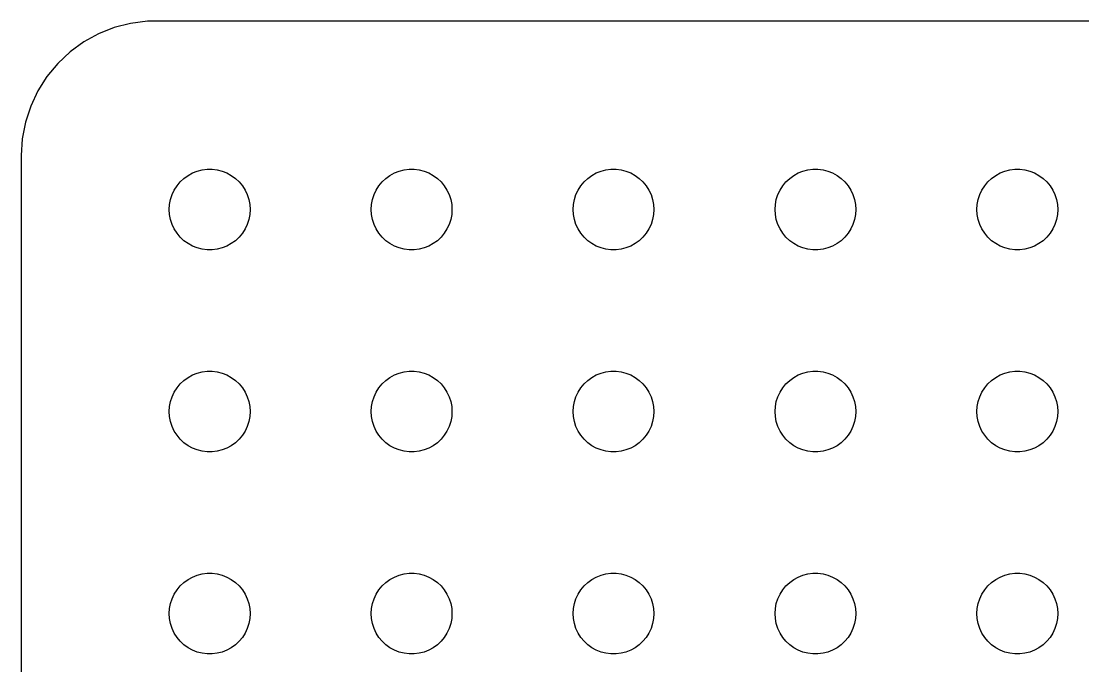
# Model space of a CAD drawing. Header units: metres. Extents: x -82 to 82, y -22 to 22.
# Drawn here: x -82 to -42.57, y -1.94 to 21.99 of the extents above; entities that cross this region are included whole.
import ezdxf

# ---------------------------------------------------------------- set-up
doc = ezdxf.new("R2010")
doc.units = ezdxf.units.M

msp = doc.modelspace()

# ---------------------------------------------------------------- linework, layer by layer
for p, q in [((-78.5451, 21.7553), (-79.1289, 21.5241)), ((-77.9369, 21.9114), (-78.5451, 21.7553)), ((-77.3139, 21.9901), (-77.9369, 21.9114)), ((77.3139, 21.9901), (-77.3139, 21.9901)), ((-79.1289, 21.5241), (-79.6791, 21.2216)), ((-79.6791, 21.2216), (-80.1871, 20.8526)), ((-80.1871, 20.8526), (-80.6448, 20.4227)), ((-80.6448, 20.4227), (-81.0451, 19.9389)), ((-81.0451, 19.9389), (-81.3815, 19.4088)), ((-81.3815, 19.4088), (-81.6489, 18.8406)), ((-81.6489, 18.8406), (-81.8429, 18.2434)), ((-81.8429, 18.2434), (-81.9606, 17.6267)), ((-81.9606, 17.6267), (-82, 17)), ((-82, 17), (-82, -17)), ((-75.9561, 16.1558), (-75.8037, 16.2665)), ((-75.8037, 16.2665), (-75.6387, 16.3572)), ((-75.6387, 16.3572), (-75.4635, 16.4266)), ((-75.4635, 16.4266), (-75.2811, 16.4734)), ((-75.2811, 16.4734), (-75.0942, 16.497)), ((-75.0942, 16.497), (-74.9058, 16.497)), ((-74.9058, 16.497), (-74.7189, 16.4734)), ((-74.7189, 16.4734), (-74.5365, 16.4266)), ((-74.5365, 16.4266), (-74.3613, 16.3572)), ((-74.3613, 16.3572), (-74.1963, 16.2665)), ((-74.1963, 16.2665), (-74.0439, 16.1558)), ((-68.4561, 16.1558), (-68.3037, 16.2665)), ((-68.3037, 16.2665), (-68.1387, 16.3572)), ((-68.1387, 16.3572), (-67.9635, 16.4266)), ((-67.9635, 16.4266), (-67.7811, 16.4734)), ((-67.7811, 16.4734), (-67.5942, 16.497)), ((-67.5942, 16.497), (-67.4058, 16.497)), ((-67.4058, 16.497), (-67.2189, 16.4734)), ((-67.2189, 16.4734), (-67.0365, 16.4266)), ((-67.0365, 16.4266), (-66.8613, 16.3572)), ((-66.8613, 16.3572), (-66.6963, 16.2665)), ((-66.6963, 16.2665), (-66.5439, 16.1558)), ((-60.9561, 16.1558), (-60.8037, 16.2665)), ((-60.8037, 16.2665), (-60.6387, 16.3572)), ((-60.6387, 16.3572), (-60.4635, 16.4266)), ((-60.4635, 16.4266), (-60.2811, 16.4734)), ((-60.2811, 16.4734), (-60.0942, 16.497)), ((-60.0942, 16.497), (-59.9058, 16.497)), ((-59.9058, 16.497), (-59.7189, 16.4734)), ((-59.7189, 16.4734), (-59.5365, 16.4266)), ((-59.5365, 16.4266), (-59.3613, 16.3572)), ((-59.3613, 16.3572), (-59.1963, 16.2665)), ((-59.1963, 16.2665), (-59.0439, 16.1558)), ((-53.4561, 16.1558), (-53.3037, 16.2665)), ((-53.3037, 16.2665), (-53.1387, 16.3572)), ((-53.1387, 16.3572), (-52.9635, 16.4266)), ((-52.9635, 16.4266), (-52.7811, 16.4734)), ((-52.7811, 16.4734), (-52.5942, 16.497)), ((-52.5942, 16.497), (-52.4058, 16.497)), ((-52.4058, 16.497), (-52.2189, 16.4734)), ((-52.2189, 16.4734), (-52.0365, 16.4266)), ((-52.0365, 16.4266), (-51.8613, 16.3572)), ((-51.8613, 16.3572), (-51.6963, 16.2665)), ((-51.6963, 16.2665), (-51.5439, 16.1558)), ((-45.9561, 16.1558), (-45.8037, 16.2665)), ((-45.8037, 16.2665), (-45.6387, 16.3572)), ((-45.6387, 16.3572), (-45.4635, 16.4266)), ((-45.4635, 16.4266), (-45.2811, 16.4734)), ((-45.2811, 16.4734), (-45.0942, 16.497)), ((-45.0942, 16.497), (-44.9058, 16.497)), ((-44.9058, 16.497), (-44.7189, 16.4734)), ((-44.7189, 16.4734), (-44.5365, 16.4266)), ((-44.5365, 16.4266), (-44.3613, 16.3572)), ((-44.3613, 16.3572), (-44.1963, 16.2665)), ((-44.1963, 16.2665), (-44.0439, 16.1558)), ((-76.3145, 15.7226), (-76.2135, 15.8817)), ((-76.2135, 15.8817), (-76.0934, 16.0268)), ((-76.0934, 16.0268), (-75.9561, 16.1558)), ((-74.0439, 16.1558), (-73.9065, 16.0268)), ((-73.9065, 16.0268), (-73.7865, 15.8817)), ((-73.7865, 15.8817), (-73.6855, 15.7226)), ((-68.8145, 15.7226), (-68.7135, 15.8817)), ((-68.7135, 15.8817), (-68.5934, 16.0268)), ((-68.5934, 16.0268), (-68.4561, 16.1558)), ((-66.5439, 16.1558), (-66.4065, 16.0268)), ((-66.4065, 16.0268), (-66.2865, 15.8817)), ((-66.2865, 15.8817), (-66.1855, 15.7226)), ((-61.3145, 15.7226), (-61.2135, 15.8817)), ((-61.2135, 15.8817), (-61.0934, 16.0268)), ((-61.0934, 16.0268), (-60.9561, 16.1558)), ((-59.0439, 16.1558), (-58.9065, 16.0268)), ((-58.9065, 16.0268), (-58.7865, 15.8817)), ((-58.7865, 15.8817), (-58.6855, 15.7226)), ((-53.8145, 15.7226), (-53.7135, 15.8817)), ((-53.7135, 15.8817), (-53.5934, 16.0268)), ((-53.5934, 16.0268), (-53.4561, 16.1558)), ((-51.5439, 16.1558), (-51.4065, 16.0268)), ((-51.4065, 16.0268), (-51.2865, 15.8817)), ((-51.2865, 15.8817), (-51.1855, 15.7226)), ((-46.3145, 15.7226), (-46.2135, 15.8817)), ((-46.2135, 15.8817), (-46.0934, 16.0268)), ((-46.0934, 16.0268), (-45.9561, 16.1558)), ((-44.0439, 16.1558), (-43.9065, 16.0268)), ((-43.9065, 16.0268), (-43.7865, 15.8817)), ((-43.7865, 15.8817), (-43.6855, 15.7226)), ((-76.4529, 15.373), (-76.3947, 15.5522)), ((-76.3947, 15.5522), (-76.3145, 15.7226)), ((-73.6855, 15.7226), (-73.6053, 15.5522)), ((-73.6053, 15.5522), (-73.5471, 15.373)), ((-68.9529, 15.373), (-68.8947, 15.5522)), ((-68.8947, 15.5522), (-68.8145, 15.7226)), ((-66.1855, 15.7226), (-66.1053, 15.5522)), ((-66.1053, 15.5522), (-66.0471, 15.373)), ((-61.4529, 15.373), (-61.3947, 15.5522)), ((-61.3947, 15.5522), (-61.3145, 15.7226)), ((-58.6855, 15.7226), (-58.6053, 15.5522)), ((-58.6053, 15.5522), (-58.5471, 15.373)), ((-53.9529, 15.373), (-53.8947, 15.5522)), ((-53.8947, 15.5522), (-53.8145, 15.7226)), ((-51.1855, 15.7226), (-51.1053, 15.5522)), ((-51.1053, 15.5522), (-51.0471, 15.373)), ((-46.4529, 15.373), (-46.3947, 15.5522)), ((-46.3947, 15.5522), (-46.3145, 15.7226)), ((-43.6855, 15.7226), (-43.6053, 15.5522)), ((-43.6053, 15.5522), (-43.5471, 15.373)), ((-76.5, 15), (-76.4882, 15.188)), ((-76.4882, 14.812), (-76.5, 15)), ((-76.4882, 15.188), (-76.4529, 15.373)), ((-73.5471, 15.373), (-73.5118, 15.188)), ((-73.5118, 15.188), (-73.5, 15)), ((-73.5, 15), (-73.5118, 14.812)), ((-69, 15), (-68.9882, 15.188)), ((-68.9882, 14.812), (-69, 15)), ((-68.9882, 15.188), (-68.9529, 15.373)), ((-66.0471, 15.373), (-66.0118, 15.188)), ((-66.0118, 15.188), (-66, 15)), ((-66, 15), (-66.0118, 14.812)), ((-61.5, 15), (-61.4882, 15.188)), ((-61.4882, 14.812), (-61.5, 15)), ((-61.4882, 15.188), (-61.4529, 15.373)), ((-58.5471, 15.373), (-58.5118, 15.188)), ((-58.5118, 15.188), (-58.5, 15)), ((-58.5, 15), (-58.5118, 14.812)), ((-54, 15), (-53.9882, 15.188)), ((-53.9882, 14.812), (-54, 15)), ((-53.9882, 15.188), (-53.9529, 15.373)), ((-51.0471, 15.373), (-51.0118, 15.188)), ((-51.0118, 15.188), (-51, 15)), ((-51, 15), (-51.0118, 14.812)), ((-46.5, 15), (-46.4882, 15.188)), ((-46.4882, 14.812), (-46.5, 15)), ((-46.4882, 15.188), (-46.4529, 15.373)), ((-43.5471, 15.373), (-43.5118, 15.188)), ((-43.5118, 15.188), (-43.5, 15)), ((-43.5, 15), (-43.5118, 14.812)), ((-76.4529, 14.627), (-76.4882, 14.812)), ((-76.3947, 14.4478), (-76.4529, 14.627)), ((-73.5471, 14.627), (-73.6053, 14.4478)), ((-73.5118, 14.812), (-73.5471, 14.627)), ((-68.9529, 14.627), (-68.9882, 14.812)), ((-68.8947, 14.4478), (-68.9529, 14.627)), ((-66.0471, 14.627), (-66.1053, 14.4478)), ((-66.0118, 14.812), (-66.0471, 14.627)), ((-61.4529, 14.627), (-61.4882, 14.812)), ((-61.3947, 14.4478), (-61.4529, 14.627)), ((-58.5471, 14.627), (-58.6053, 14.4478)), ((-58.5118, 14.812), (-58.5471, 14.627)), ((-53.9529, 14.627), (-53.9882, 14.812)), ((-53.8947, 14.4478), (-53.9529, 14.627)), ((-51.0471, 14.627), (-51.1053, 14.4478)), ((-51.0118, 14.812), (-51.0471, 14.627)), ((-46.4529, 14.627), (-46.4882, 14.812)), ((-46.3947, 14.4478), (-46.4529, 14.627)), ((-43.5471, 14.627), (-43.6053, 14.4478)), ((-43.5118, 14.812), (-43.5471, 14.627)), ((-76.3145, 14.2774), (-76.3947, 14.4478)), ((-76.2135, 14.1183), (-76.3145, 14.2774)), ((-73.6855, 14.2774), (-73.7865, 14.1183)), ((-73.6053, 14.4478), (-73.6855, 14.2774)), ((-68.8145, 14.2774), (-68.8947, 14.4478)), ((-68.7135, 14.1183), (-68.8145, 14.2774)), ((-66.1855, 14.2774), (-66.2865, 14.1183)), ((-66.1053, 14.4478), (-66.1855, 14.2774)), ((-61.3145, 14.2774), (-61.3947, 14.4478)), ((-61.2135, 14.1183), (-61.3145, 14.2774)), ((-58.6855, 14.2774), (-58.7865, 14.1183)), ((-58.6053, 14.4478), (-58.6855, 14.2774)), ((-53.8145, 14.2774), (-53.8947, 14.4478)), ((-53.7135, 14.1183), (-53.8145, 14.2774)), ((-51.1855, 14.2774), (-51.2865, 14.1183)), ((-51.1053, 14.4478), (-51.1855, 14.2774)), ((-46.3145, 14.2774), (-46.3947, 14.4478)), ((-46.2135, 14.1183), (-46.3145, 14.2774)), ((-43.6855, 14.2774), (-43.7865, 14.1183)), ((-43.6053, 14.4478), (-43.6855, 14.2774)), ((-76.0934, 13.9732), (-76.2135, 14.1183)), ((-75.9561, 13.8442), (-76.0934, 13.9732)), ((-75.8037, 13.7335), (-75.9561, 13.8442)), ((-74.0439, 13.8442), (-74.1963, 13.7335)), ((-73.9065, 13.9732), (-74.0439, 13.8442)), ((-73.7865, 14.1183), (-73.9065, 13.9732)), ((-68.5934, 13.9732), (-68.7135, 14.1183)), ((-68.4561, 13.8442), (-68.5934, 13.9732)), ((-68.3037, 13.7335), (-68.4561, 13.8442)), ((-66.5439, 13.8442), (-66.6963, 13.7335)), ((-66.4065, 13.9732), (-66.5439, 13.8442)), ((-66.2865, 14.1183), (-66.4065, 13.9732)), ((-61.0934, 13.9732), (-61.2135, 14.1183)), ((-60.9561, 13.8442), (-61.0934, 13.9732)), ((-60.8037, 13.7335), (-60.9561, 13.8442)), ((-59.0439, 13.8442), (-59.1963, 13.7335)), ((-58.9065, 13.9732), (-59.0439, 13.8442)), ((-58.7865, 14.1183), (-58.9065, 13.9732)), ((-53.5934, 13.9732), (-53.7135, 14.1183)), ((-53.4561, 13.8442), (-53.5934, 13.9732)), ((-53.3037, 13.7335), (-53.4561, 13.8442)), ((-51.5439, 13.8442), (-51.6963, 13.7335)), ((-51.4065, 13.9732), (-51.5439, 13.8442)), ((-51.2865, 14.1183), (-51.4065, 13.9732)), ((-46.0934, 13.9732), (-46.2135, 14.1183)), ((-45.9561, 13.8442), (-46.0934, 13.9732)), ((-45.8037, 13.7335), (-45.9561, 13.8442)), ((-44.0439, 13.8442), (-44.1963, 13.7335)), ((-43.9065, 13.9732), (-44.0439, 13.8442)), ((-43.7865, 14.1183), (-43.9065, 13.9732)), ((-75.6387, 13.6427), (-75.8037, 13.7335)), ((-75.4635, 13.5734), (-75.6387, 13.6427)), ((-75.2811, 13.5266), (-75.4635, 13.5734)), ((-75.0942, 13.5029), (-75.2811, 13.5266)), ((-74.9058, 13.5029), (-75.0942, 13.5029)), ((-74.7189, 13.5266), (-74.9058, 13.5029)), ((-74.5365, 13.5734), (-74.7189, 13.5266)), ((-74.3613, 13.6427), (-74.5365, 13.5734)), ((-74.1963, 13.7335), (-74.3613, 13.6427)), ((-68.1387, 13.6427), (-68.3037, 13.7335)), ((-67.9635, 13.5734), (-68.1387, 13.6427)), ((-67.7811, 13.5266), (-67.9635, 13.5734)), ((-67.5942, 13.5029), (-67.7811, 13.5266)), ((-67.4058, 13.5029), (-67.5942, 13.5029)), ((-67.2189, 13.5266), (-67.4058, 13.5029)), ((-67.0365, 13.5734), (-67.2189, 13.5266)), ((-66.8613, 13.6427), (-67.0365, 13.5734)), ((-66.6963, 13.7335), (-66.8613, 13.6427)), ((-60.6387, 13.6427), (-60.8037, 13.7335)), ((-60.4635, 13.5734), (-60.6387, 13.6427)), ((-60.2811, 13.5266), (-60.4635, 13.5734)), ((-60.0942, 13.5029), (-60.2811, 13.5266)), ((-59.9058, 13.5029), (-60.0942, 13.5029)), ((-59.7189, 13.5266), (-59.9058, 13.5029)), ((-59.5365, 13.5734), (-59.7189, 13.5266)), ((-59.3613, 13.6427), (-59.5365, 13.5734)), ((-59.1963, 13.7335), (-59.3613, 13.6427)), ((-53.1387, 13.6427), (-53.3037, 13.7335)), ((-52.9635, 13.5734), (-53.1387, 13.6427)), ((-52.7811, 13.5266), (-52.9635, 13.5734)), ((-52.5942, 13.5029), (-52.7811, 13.5266)), ((-52.4058, 13.5029), (-52.5942, 13.5029)), ((-52.2189, 13.5266), (-52.4058, 13.5029)), ((-52.0365, 13.5734), (-52.2189, 13.5266)), ((-51.8613, 13.6427), (-52.0365, 13.5734)), ((-51.6963, 13.7335), (-51.8613, 13.6427)), ((-45.6387, 13.6427), (-45.8037, 13.7335)), ((-45.4635, 13.5734), (-45.6387, 13.6427)), ((-45.2811, 13.5266), (-45.4635, 13.5734)), ((-45.0942, 13.5029), (-45.2811, 13.5266)), ((-44.9058, 13.5029), (-45.0942, 13.5029)), ((-44.7189, 13.5266), (-44.9058, 13.5029)), ((-44.5365, 13.5734), (-44.7189, 13.5266)), ((-44.3613, 13.6427), (-44.5365, 13.5734)), ((-44.1963, 13.7335), (-44.3613, 13.6427)), ((-75.9561, 8.65576), (-75.8037, 8.76648)), ((-75.8037, 8.76648), (-75.6387, 8.85724)), ((-75.6387, 8.85724), (-75.4635, 8.92657)), ((-75.4635, 8.92657), (-75.2811, 8.97342)), ((-75.2811, 8.97342), (-75.0942, 8.99704)), ((-75.0942, 8.99704), (-74.9058, 8.99704)), ((-74.9058, 8.99704), (-74.7189, 8.97342)), ((-74.7189, 8.97342), (-74.5365, 8.92657)), ((-74.5365, 8.92657), (-74.3613, 8.85724)), ((-74.3613, 8.85724), (-74.1963, 8.76648)), ((-74.1963, 8.76648), (-74.0439, 8.65576)), ((-68.4561, 8.65576), (-68.3037, 8.76648)), ((-68.3037, 8.76648), (-68.1387, 8.85724)), ((-68.1387, 8.85724), (-67.9635, 8.92657)), ((-67.9635, 8.92657), (-67.7811, 8.97342)), ((-67.7811, 8.97342), (-67.5942, 8.99704)), ((-67.5942, 8.99704), (-67.4058, 8.99704)), ((-67.4058, 8.99704), (-67.2189, 8.97342)), ((-67.2189, 8.97342), (-67.0365, 8.92657)), ((-67.0365, 8.92657), (-66.8613, 8.85724)), ((-66.8613, 8.85724), (-66.6963, 8.76648)), ((-66.6963, 8.76648), (-66.5439, 8.65576)), ((-60.9561, 8.65576), (-60.8037, 8.76648)), ((-60.8037, 8.76648), (-60.6387, 8.85724)), ((-60.6387, 8.85724), (-60.4635, 8.92657)), ((-60.4635, 8.92657), (-60.2811, 8.97342)), ((-60.2811, 8.97342), (-60.0942, 8.99704)), ((-60.0942, 8.99704), (-59.9058, 8.99704)), ((-59.9058, 8.99704), (-59.7189, 8.97342)), ((-59.7189, 8.97342), (-59.5365, 8.92657)), ((-59.5365, 8.92657), (-59.3613, 8.85724)), ((-59.3613, 8.85724), (-59.1963, 8.76648)), ((-59.1963, 8.76648), (-59.0439, 8.65576)), ((-53.4561, 8.65576), (-53.3037, 8.76648)), ((-53.3037, 8.76648), (-53.1387, 8.85724)), ((-53.1387, 8.85724), (-52.9635, 8.92657)), ((-52.9635, 8.92657), (-52.7811, 8.97342)), ((-52.7811, 8.97342), (-52.5942, 8.99704)), ((-52.5942, 8.99704), (-52.4058, 8.99704)), ((-52.4058, 8.99704), (-52.2189, 8.97342)), ((-52.2189, 8.97342), (-52.0365, 8.92657)), ((-52.0365, 8.92657), (-51.8613, 8.85724)), ((-51.8613, 8.85724), (-51.6963, 8.76648)), ((-51.6963, 8.76648), (-51.5439, 8.65576)), ((-45.9561, 8.65576), (-45.8037, 8.76648)), ((-45.8037, 8.76648), (-45.6387, 8.85724)), ((-45.6387, 8.85724), (-45.4635, 8.92657)), ((-45.4635, 8.92657), (-45.2811, 8.97342)), ((-45.2811, 8.97342), (-45.0942, 8.99704)), ((-45.0942, 8.99704), (-44.9058, 8.99704)), ((-44.9058, 8.99704), (-44.7189, 8.97342)), ((-44.7189, 8.97342), (-44.5365, 8.92657)), ((-44.5365, 8.92657), (-44.3613, 8.85724)), ((-44.3613, 8.85724), (-44.1963, 8.76648)), ((-44.1963, 8.76648), (-44.0439, 8.65576)), ((-76.3145, 8.22263), (-76.2135, 8.38167)), ((-76.2135, 8.38167), (-76.0934, 8.52681)), ((-76.0934, 8.52681), (-75.9561, 8.65576)), ((-74.0439, 8.65576), (-73.9065, 8.52681)), ((-73.9065, 8.52681), (-73.7865, 8.38167)), ((-73.7865, 8.38167), (-73.6855, 8.22263)), ((-68.8145, 8.22263), (-68.7135, 8.38167)), ((-68.7135, 8.38167), (-68.5934, 8.52681)), ((-68.5934, 8.52681), (-68.4561, 8.65576)), ((-66.5439, 8.65576), (-66.4065, 8.52681)), ((-66.4065, 8.52681), (-66.2865, 8.38167)), ((-66.2865, 8.38167), (-66.1855, 8.22263)), ((-61.3145, 8.22263), (-61.2135, 8.38167)), ((-61.2135, 8.38167), (-61.0934, 8.52681)), ((-61.0934, 8.52681), (-60.9561, 8.65576)), ((-59.0439, 8.65576), (-58.9065, 8.52681)), ((-58.9065, 8.52681), (-58.7865, 8.38167)), ((-58.7865, 8.38167), (-58.6855, 8.22263)), ((-53.8145, 8.22263), (-53.7135, 8.38167)), ((-53.7135, 8.38167), (-53.5934, 8.52681)), ((-53.5934, 8.52681), (-53.4561, 8.65576)), ((-51.5439, 8.65576), (-51.4065, 8.52681)), ((-51.4065, 8.52681), (-51.2865, 8.38167)), ((-51.2865, 8.38167), (-51.1855, 8.22263)), ((-46.3145, 8.22263), (-46.2135, 8.38167)), ((-46.2135, 8.38167), (-46.0934, 8.52681)), ((-46.0934, 8.52681), (-45.9561, 8.65576)), ((-44.0439, 8.65576), (-43.9065, 8.52681)), ((-43.9065, 8.52681), (-43.7865, 8.38167)), ((-43.7865, 8.38167), (-43.6855, 8.22263)), ((-76.4529, 7.87303), (-76.3947, 8.05219)), ((-76.3947, 8.05219), (-76.3145, 8.22263)), ((-73.6855, 8.22263), (-73.6053, 8.05219)), ((-73.6053, 8.05219), (-73.5471, 7.87303)), ((-68.9529, 7.87303), (-68.8947, 8.05219)), ((-68.8947, 8.05219), (-68.8145, 8.22263)), ((-66.1855, 8.22263), (-66.1053, 8.05219)), ((-66.1053, 8.05219), (-66.0471, 7.87303)), ((-61.4529, 7.87303), (-61.3947, 8.05219)), ((-61.3947, 8.05219), (-61.3145, 8.22263)), ((-58.6855, 8.22263), (-58.6053, 8.05219)), ((-58.6053, 8.05219), (-58.5471, 7.87303)), ((-53.9529, 7.87303), (-53.8947, 8.05219)), ((-53.8947, 8.05219), (-53.8145, 8.22263)), ((-51.1855, 8.22263), (-51.1053, 8.05219)), ((-51.1053, 8.05219), (-51.0471, 7.87303)), ((-46.4529, 7.87303), (-46.3947, 8.05219)), ((-46.3947, 8.05219), (-46.3145, 8.22263)), ((-43.6855, 8.22263), (-43.6053, 8.05219)), ((-43.6053, 8.05219), (-43.5471, 7.87303)), ((-76.5, 7.5), (-76.4882, 7.68799)), ((-76.4882, 7.312), (-76.5, 7.5)), ((-76.4882, 7.68799), (-76.4529, 7.87303)), ((-73.5471, 7.87303), (-73.5118, 7.68799)), ((-73.5118, 7.68799), (-73.5, 7.5)), ((-73.5, 7.5), (-73.5118, 7.312)), ((-69, 7.5), (-68.9882, 7.68799)), ((-68.9882, 7.312), (-69, 7.5)), ((-68.9882, 7.68799), (-68.9529, 7.87303)), ((-66.0471, 7.87303), (-66.0118, 7.68799)), ((-66.0118, 7.68799), (-66, 7.5)), ((-66, 7.5), (-66.0118, 7.312)), ((-61.5, 7.5), (-61.4882, 7.68799)), ((-61.4882, 7.312), (-61.5, 7.5)), ((-61.4882, 7.68799), (-61.4529, 7.87303)), ((-58.5471, 7.87303), (-58.5118, 7.68799)), ((-58.5118, 7.68799), (-58.5, 7.5)), ((-58.5, 7.5), (-58.5118, 7.312)), ((-54, 7.5), (-53.9882, 7.68799)), ((-53.9882, 7.312), (-54, 7.5)), ((-53.9882, 7.68799), (-53.9529, 7.87303)), ((-51.0471, 7.87303), (-51.0118, 7.68799)), ((-51.0118, 7.68799), (-51, 7.5)), ((-51, 7.5), (-51.0118, 7.312)), ((-46.5, 7.5), (-46.4882, 7.68799)), ((-46.4882, 7.312), (-46.5, 7.5)), ((-46.4882, 7.68799), (-46.4529, 7.87303)), ((-43.5471, 7.87303), (-43.5118, 7.68799)), ((-43.5118, 7.68799), (-43.5, 7.5)), ((-43.5, 7.5), (-43.5118, 7.312)), ((-76.4529, 7.12695), (-76.4882, 7.312)), ((-76.3947, 6.9478), (-76.4529, 7.12695)), ((-73.5471, 7.12695), (-73.6053, 6.9478)), ((-73.5118, 7.312), (-73.5471, 7.12695)), ((-68.9529, 7.12695), (-68.9882, 7.312)), ((-68.8947, 6.9478), (-68.9529, 7.12695)), ((-66.0471, 7.12695), (-66.1053, 6.9478)), ((-66.0118, 7.312), (-66.0471, 7.12695)), ((-61.4529, 7.12695), (-61.4882, 7.312)), ((-61.3947, 6.9478), (-61.4529, 7.12695)), ((-58.5471, 7.12695), (-58.6053, 6.9478)), ((-58.5118, 7.312), (-58.5471, 7.12695)), ((-53.9529, 7.12695), (-53.9882, 7.312)), ((-53.8947, 6.9478), (-53.9529, 7.12695)), ((-51.0471, 7.12695), (-51.1053, 6.9478)), ((-51.0118, 7.312), (-51.0471, 7.12695)), ((-46.4529, 7.12695), (-46.4882, 7.312)), ((-46.3947, 6.9478), (-46.4529, 7.12695)), ((-43.5471, 7.12695), (-43.6053, 6.9478)), ((-43.5118, 7.312), (-43.5471, 7.12695)), ((-76.3145, 6.77736), (-76.3947, 6.9478)), ((-76.2135, 6.61832), (-76.3145, 6.77736)), ((-73.6855, 6.77736), (-73.7865, 6.61832)), ((-73.6053, 6.9478), (-73.6855, 6.77736)), ((-68.8145, 6.77736), (-68.8947, 6.9478)), ((-68.7135, 6.61832), (-68.8145, 6.77736)), ((-66.1855, 6.77736), (-66.2865, 6.61832)), ((-66.1053, 6.9478), (-66.1855, 6.77736)), ((-61.3145, 6.77736), (-61.3947, 6.9478)), ((-61.2135, 6.61832), (-61.3145, 6.77736)), ((-58.6855, 6.77736), (-58.7865, 6.61832)), ((-58.6053, 6.9478), (-58.6855, 6.77736)), ((-53.8145, 6.77736), (-53.8947, 6.9478)), ((-53.7135, 6.61832), (-53.8145, 6.77736)), ((-51.1855, 6.77736), (-51.2865, 6.61832)), ((-51.1053, 6.9478), (-51.1855, 6.77736)), ((-46.3145, 6.77736), (-46.3947, 6.9478)), ((-46.2135, 6.61832), (-46.3145, 6.77736)), ((-43.6855, 6.77736), (-43.7865, 6.61832)), ((-43.6053, 6.9478), (-43.6855, 6.77736)), ((-76.0934, 6.47318), (-76.2135, 6.61832)), ((-75.9561, 6.34422), (-76.0934, 6.47318)), ((-75.8037, 6.23351), (-75.9561, 6.34422)), ((-74.0439, 6.34422), (-74.1963, 6.23351)), ((-73.9065, 6.47318), (-74.0439, 6.34422)), ((-73.7865, 6.61832), (-73.9065, 6.47318)), ((-68.5934, 6.47318), (-68.7135, 6.61832)), ((-68.4561, 6.34422), (-68.5934, 6.47318)), ((-68.3037, 6.23351), (-68.4561, 6.34422)), ((-66.5439, 6.34422), (-66.6963, 6.23351)), ((-66.4065, 6.47318), (-66.5439, 6.34422)), ((-66.2865, 6.61832), (-66.4065, 6.47318)), ((-61.0934, 6.47318), (-61.2135, 6.61832)), ((-60.9561, 6.34422), (-61.0934, 6.47318)), ((-60.8037, 6.23351), (-60.9561, 6.34422)), ((-59.0439, 6.34422), (-59.1963, 6.23351)), ((-58.9065, 6.47318), (-59.0439, 6.34422)), ((-58.7865, 6.61832), (-58.9065, 6.47318)), ((-53.5934, 6.47318), (-53.7135, 6.61832)), ((-53.4561, 6.34422), (-53.5934, 6.47318)), ((-53.3037, 6.23351), (-53.4561, 6.34422)), ((-51.5439, 6.34422), (-51.6963, 6.23351)), ((-51.4065, 6.47318), (-51.5439, 6.34422)), ((-51.2865, 6.61832), (-51.4065, 6.47318)), ((-46.0934, 6.47318), (-46.2135, 6.61832)), ((-45.9561, 6.34422), (-46.0934, 6.47318)), ((-45.8037, 6.23351), (-45.9561, 6.34422)), ((-44.0439, 6.34422), (-44.1963, 6.23351)), ((-43.9065, 6.47318), (-44.0439, 6.34422)), ((-43.7865, 6.61832), (-43.9065, 6.47318)), ((-75.6387, 6.14275), (-75.8037, 6.23351)), ((-75.4635, 6.07341), (-75.6387, 6.14275)), ((-75.2811, 6.02657), (-75.4635, 6.07341)), ((-75.0942, 6.00294), (-75.2811, 6.02657)), ((-74.9058, 6.00294), (-75.0942, 6.00294)), ((-74.7189, 6.02657), (-74.9058, 6.00294)), ((-74.5365, 6.07341), (-74.7189, 6.02657)), ((-74.3613, 6.14275), (-74.5365, 6.07341)), ((-74.1963, 6.23351), (-74.3613, 6.14275)), ((-68.1387, 6.14275), (-68.3037, 6.23351)), ((-67.9635, 6.07341), (-68.1387, 6.14275)), ((-67.7811, 6.02657), (-67.9635, 6.07341)), ((-67.5942, 6.00294), (-67.7811, 6.02657)), ((-67.4058, 6.00294), (-67.5942, 6.00294)), ((-67.2189, 6.02657), (-67.4058, 6.00294)), ((-67.0365, 6.07341), (-67.2189, 6.02657)), ((-66.8613, 6.14275), (-67.0365, 6.07341)), ((-66.6963, 6.23351), (-66.8613, 6.14275)), ((-60.6387, 6.14275), (-60.8037, 6.23351)), ((-60.4635, 6.07341), (-60.6387, 6.14275)), ((-60.2811, 6.02657), (-60.4635, 6.07341)), ((-60.0942, 6.00294), (-60.2811, 6.02657)), ((-59.9058, 6.00294), (-60.0942, 6.00294)), ((-59.7189, 6.02657), (-59.9058, 6.00294)), ((-59.5365, 6.07341), (-59.7189, 6.02657)), ((-59.3613, 6.14275), (-59.5365, 6.07341)), ((-59.1963, 6.23351), (-59.3613, 6.14275)), ((-53.1387, 6.14275), (-53.3037, 6.23351)), ((-52.9635, 6.07341), (-53.1387, 6.14275)), ((-52.7811, 6.02657), (-52.9635, 6.07341)), ((-52.5942, 6.00294), (-52.7811, 6.02657)), ((-52.4058, 6.00294), (-52.5942, 6.00294)), ((-52.2189, 6.02657), (-52.4058, 6.00294)), ((-52.0365, 6.07341), (-52.2189, 6.02657)), ((-51.8613, 6.14275), (-52.0365, 6.07341)), ((-51.6963, 6.23351), (-51.8613, 6.14275)), ((-45.6387, 6.14275), (-45.8037, 6.23351)), ((-45.4635, 6.07341), (-45.6387, 6.14275)), ((-45.2811, 6.02657), (-45.4635, 6.07341)), ((-45.0942, 6.00294), (-45.2811, 6.02657)), ((-44.9058, 6.00294), (-45.0942, 6.00294)), ((-44.7189, 6.02657), (-44.9058, 6.00294)), ((-44.5365, 6.07341), (-44.7189, 6.02657)), ((-44.3613, 6.14275), (-44.5365, 6.07341)), ((-44.1963, 6.23351), (-44.3613, 6.14275)), ((-75.9561, 1.15576), (-75.8037, 1.26648)), ((-75.8037, 1.26648), (-75.6387, 1.35724)), ((-75.6387, 1.35724), (-75.4635, 1.42657)), ((-75.4635, 1.42657), (-75.2811, 1.47342)), ((-75.2811, 1.47342), (-75.0942, 1.49704)), ((-75.0942, 1.49704), (-74.9058, 1.49704)), ((-74.9058, 1.49704), (-74.7189, 1.47342)), ((-74.7189, 1.47342), (-74.5365, 1.42657)), ((-74.5365, 1.42657), (-74.3613, 1.35724)), ((-74.3613, 1.35724), (-74.1963, 1.26648)), ((-74.1963, 1.26648), (-74.0439, 1.15576)), ((-68.4561, 1.15576), (-68.3037, 1.26648)), ((-68.3037, 1.26648), (-68.1387, 1.35724)), ((-68.1387, 1.35724), (-67.9635, 1.42657)), ((-67.9635, 1.42657), (-67.7811, 1.47342)), ((-67.7811, 1.47342), (-67.5942, 1.49704)), ((-67.5942, 1.49704), (-67.4058, 1.49704)), ((-67.4058, 1.49704), (-67.2189, 1.47342)), ((-67.2189, 1.47342), (-67.0365, 1.42657)), ((-67.0365, 1.42657), (-66.8613, 1.35724)), ((-66.8613, 1.35724), (-66.6963, 1.26648)), ((-66.6963, 1.26648), (-66.5439, 1.15576)), ((-60.9561, 1.15576), (-60.8037, 1.26648)), ((-60.8037, 1.26648), (-60.6387, 1.35724)), ((-60.6387, 1.35724), (-60.4635, 1.42657)), ((-60.4635, 1.42657), (-60.2811, 1.47342)), ((-60.2811, 1.47342), (-60.0942, 1.49704)), ((-60.0942, 1.49704), (-59.9058, 1.49704)), ((-59.9058, 1.49704), (-59.7189, 1.47342)), ((-59.7189, 1.47342), (-59.5365, 1.42657)), ((-59.5365, 1.42657), (-59.3613, 1.35724)), ((-59.3613, 1.35724), (-59.1963, 1.26648)), ((-59.1963, 1.26648), (-59.0439, 1.15576)), ((-53.4561, 1.15576), (-53.3037, 1.26648)), ((-53.3037, 1.26648), (-53.1387, 1.35724)), ((-53.1387, 1.35724), (-52.9635, 1.42657)), ((-52.9635, 1.42657), (-52.7811, 1.47342)), ((-52.7811, 1.47342), (-52.5942, 1.49704)), ((-52.5942, 1.49704), (-52.4058, 1.49704)), ((-52.4058, 1.49704), (-52.2189, 1.47342)), ((-52.2189, 1.47342), (-52.0365, 1.42657)), ((-52.0365, 1.42657), (-51.8613, 1.35724)), ((-51.8613, 1.35724), (-51.6963, 1.26648)), ((-51.6963, 1.26648), (-51.5439, 1.15576)), ((-45.9561, 1.15576), (-45.8037, 1.26648)), ((-45.8037, 1.26648), (-45.6387, 1.35724)), ((-45.6387, 1.35724), (-45.4635, 1.42657)), ((-45.4635, 1.42657), (-45.2811, 1.47342)), ((-45.2811, 1.47342), (-45.0942, 1.49704)), ((-45.0942, 1.49704), (-44.9058, 1.49704)), ((-44.9058, 1.49704), (-44.7189, 1.47342)), ((-44.7189, 1.47342), (-44.5365, 1.42657)), ((-44.5365, 1.42657), (-44.3613, 1.35724)), ((-44.3613, 1.35724), (-44.1963, 1.26648)), ((-44.1963, 1.26648), (-44.0439, 1.15576)), ((-76.3145, 0.722626), (-76.2135, 0.881668)), ((-76.2135, 0.881668), (-76.0934, 1.02681)), ((-76.0934, 1.02681), (-75.9561, 1.15576)), ((-74.0439, 1.15576), (-73.9065, 1.02681)), ((-73.9065, 1.02681), (-73.7865, 0.881668)), ((-73.7865, 0.881668), (-73.6855, 0.722626)), ((-68.8145, 0.722626), (-68.7135, 0.881668)), ((-68.7135, 0.881668), (-68.5934, 1.02681)), ((-68.5934, 1.02681), (-68.4561, 1.15576)), ((-66.5439, 1.15576), (-66.4065, 1.02681)), ((-66.4065, 1.02681), (-66.2865, 0.881668)), ((-66.2865, 0.881668), (-66.1855, 0.722626)), ((-61.3145, 0.722626), (-61.2135, 0.881668)), ((-61.2135, 0.881668), (-61.0934, 1.02681)), ((-61.0934, 1.02681), (-60.9561, 1.15576)), ((-59.0439, 1.15576), (-58.9065, 1.02681)), ((-58.9065, 1.02681), (-58.7865, 0.881668)), ((-58.7865, 0.881668), (-58.6855, 0.722626)), ((-53.8145, 0.722626), (-53.7135, 0.881668)), ((-53.7135, 0.881668), (-53.5934, 1.02681)), ((-53.5934, 1.02681), (-53.4561, 1.15576)), ((-51.5439, 1.15576), (-51.4065, 1.02681)), ((-51.4065, 1.02681), (-51.2865, 0.881668)), ((-51.2865, 0.881668), (-51.1855, 0.722626)), ((-46.3145, 0.722626), (-46.2135, 0.881668)), ((-46.2135, 0.881668), (-46.0934, 1.02681)), ((-46.0934, 1.02681), (-45.9561, 1.15576)), ((-44.0439, 1.15576), (-43.9065, 1.02681)), ((-43.9065, 1.02681), (-43.7865, 0.881668)), ((-43.7865, 0.881668), (-43.6855, 0.722626)), ((-76.4529, 0.373032), (-76.3947, 0.552185)), ((-76.3947, 0.552185), (-76.3145, 0.722626)), ((-73.6855, 0.722626), (-73.6053, 0.552185)), ((-73.6053, 0.552185), (-73.5471, 0.373032)), ((-68.9529, 0.373032), (-68.8947, 0.552185)), ((-68.8947, 0.552185), (-68.8145, 0.722626)), ((-66.1855, 0.722626), (-66.1053, 0.552185)), ((-66.1053, 0.552185), (-66.0471, 0.373032)), ((-61.4529, 0.373032), (-61.3947, 0.552185)), ((-61.3947, 0.552185), (-61.3145, 0.722626)), ((-58.6855, 0.722626), (-58.6053, 0.552185)), ((-58.6053, 0.552185), (-58.5471, 0.373032)), ((-53.9529, 0.373032), (-53.8947, 0.552185)), ((-53.8947, 0.552185), (-53.8145, 0.722626)), ((-51.1855, 0.722626), (-51.1053, 0.552185)), ((-51.1053, 0.552185), (-51.0471, 0.373032)), ((-46.4529, 0.373032), (-46.3947, 0.552185)), ((-46.3947, 0.552185), (-46.3145, 0.722626)), ((-43.6855, 0.722626), (-43.6053, 0.552185)), ((-43.6053, 0.552185), (-43.5471, 0.373032)), ((-76.5, 0), (-76.4882, 0.187988)), ((-76.4882, -0.187988), (-76.5, 0)), ((-76.4882, 0.187988), (-76.4529, 0.373032)), ((-73.5471, 0.373032), (-73.5118, 0.187988)), ((-73.5118, 0.187988), (-73.5, 0)), ((-73.5, 0), (-73.5118, -0.187988)), ((-69, 0), (-68.9882, 0.187988)), ((-68.9882, -0.187988), (-69, 0)), ((-68.9882, 0.187988), (-68.9529, 0.373032)), ((-66.0471, 0.373032), (-66.0118, 0.187988)), ((-66.0118, 0.187988), (-66, 0)), ((-66, 0), (-66.0118, -0.187988)), ((-61.5, 0), (-61.4882, 0.187988)), ((-61.4882, -0.187988), (-61.5, 0)), ((-61.4882, 0.187988), (-61.4529, 0.373032)), ((-58.5471, 0.373032), (-58.5118, 0.187988)), ((-58.5118, 0.187988), (-58.5, 0)), ((-58.5, 0), (-58.5118, -0.187988)), ((-54, 0), (-53.9882, 0.187988)), ((-53.9882, -0.187988), (-54, 0)), ((-53.9882, 0.187988), (-53.9529, 0.373032)), ((-51.0471, 0.373032), (-51.0118, 0.187988)), ((-51.0118, 0.187988), (-51, 0)), ((-51, 0), (-51.0118, -0.187988)), ((-46.5, 0), (-46.4882, 0.187988)), ((-46.4882, -0.187988), (-46.5, 0)), ((-46.4882, 0.187988), (-46.4529, 0.373032)), ((-43.5471, 0.373032), (-43.5118, 0.187988)), ((-43.5118, 0.187988), (-43.5, 0)), ((-43.5, 0), (-43.5118, -0.187988)), ((-76.4529, -0.373032), (-76.4882, -0.187988)), ((-76.3947, -0.552185), (-76.4529, -0.373032)), ((-73.5471, -0.373032), (-73.6053, -0.552185)), ((-73.5118, -0.187988), (-73.5471, -0.373032)), ((-68.9529, -0.373032), (-68.9882, -0.187988)), ((-68.8947, -0.552185), (-68.9529, -0.373032)), ((-66.0471, -0.373032), (-66.1053, -0.552185)), ((-66.0118, -0.187988), (-66.0471, -0.373032)), ((-61.4529, -0.373032), (-61.4882, -0.187988)), ((-61.3947, -0.552185), (-61.4529, -0.373032)), ((-58.5471, -0.373032), (-58.6053, -0.552185)), ((-58.5118, -0.187988), (-58.5471, -0.373032)), ((-53.9529, -0.373032), (-53.9882, -0.187988)), ((-53.8947, -0.552185), (-53.9529, -0.373032)), ((-51.0471, -0.373032), (-51.1053, -0.552185)), ((-51.0118, -0.187988), (-51.0471, -0.373032)), ((-46.4529, -0.373032), (-46.4882, -0.187988)), ((-46.3947, -0.552185), (-46.4529, -0.373032)), ((-43.5471, -0.373032), (-43.6053, -0.552185)), ((-43.5118, -0.187988), (-43.5471, -0.373032)), ((-76.3145, -0.722626), (-76.3947, -0.552185)), ((-76.2135, -0.881668), (-76.3145, -0.722626)), ((-73.6855, -0.722626), (-73.7865, -0.881668)), ((-73.6053, -0.552185), (-73.6855, -0.722626)), ((-68.8145, -0.722626), (-68.8947, -0.552185)), ((-68.7135, -0.881668), (-68.8145, -0.722626)), ((-66.1855, -0.722626), (-66.2865, -0.881668)), ((-66.1053, -0.552185), (-66.1855, -0.722626)), ((-61.3145, -0.722626), (-61.3947, -0.552185)), ((-61.2135, -0.881668), (-61.3145, -0.722626)), ((-58.6855, -0.722626), (-58.7865, -0.881668)), ((-58.6053, -0.552185), (-58.6855, -0.722626)), ((-53.8145, -0.722626), (-53.8947, -0.552185)), ((-53.7135, -0.881668), (-53.8145, -0.722626)), ((-51.1855, -0.722626), (-51.2865, -0.881668)), ((-51.1053, -0.552185), (-51.1855, -0.722626)), ((-46.3145, -0.722626), (-46.3947, -0.552185)), ((-46.2135, -0.881668), (-46.3145, -0.722626)), ((-43.6855, -0.722626), (-43.7865, -0.881668)), ((-43.6053, -0.552185), (-43.6855, -0.722626)), ((-76.0934, -1.02681), (-76.2135, -0.881668)), ((-75.9561, -1.15576), (-76.0934, -1.02681)), ((-75.8037, -1.26648), (-75.9561, -1.15576)), ((-74.0439, -1.15576), (-74.1963, -1.26648)), ((-73.9065, -1.02681), (-74.0439, -1.15576)), ((-73.7865, -0.881668), (-73.9065, -1.02681)), ((-68.5934, -1.02681), (-68.7135, -0.881668)), ((-68.4561, -1.15576), (-68.5934, -1.02681)), ((-68.3037, -1.26648), (-68.4561, -1.15576)), ((-66.5439, -1.15576), (-66.6963, -1.26648)), ((-66.4065, -1.02681), (-66.5439, -1.15576)), ((-66.2865, -0.881668), (-66.4065, -1.02681)), ((-61.0934, -1.02681), (-61.2135, -0.881668)), ((-60.9561, -1.15576), (-61.0934, -1.02681)), ((-60.8037, -1.26648), (-60.9561, -1.15576)), ((-59.0439, -1.15576), (-59.1963, -1.26648)), ((-58.9065, -1.02681), (-59.0439, -1.15576)), ((-58.7865, -0.881668), (-58.9065, -1.02681)), ((-53.5934, -1.02681), (-53.7135, -0.881668)), ((-53.4561, -1.15576), (-53.5934, -1.02681)), ((-53.3037, -1.26648), (-53.4561, -1.15576)), ((-51.5439, -1.15576), (-51.6963, -1.26648)), ((-51.4065, -1.02681), (-51.5439, -1.15576)), ((-51.2865, -0.881668), (-51.4065, -1.02681)), ((-46.0934, -1.02681), (-46.2135, -0.881668)), ((-45.9561, -1.15576), (-46.0934, -1.02681)), ((-45.8037, -1.26648), (-45.9561, -1.15576)), ((-44.0439, -1.15576), (-44.1963, -1.26648)), ((-43.9065, -1.02681), (-44.0439, -1.15576)), ((-43.7865, -0.881668), (-43.9065, -1.02681)), ((-75.6387, -1.35724), (-75.8037, -1.26648)), ((-75.4635, -1.42657), (-75.6387, -1.35724)), ((-75.2811, -1.47342), (-75.4635, -1.42657)), ((-75.0942, -1.49704), (-75.2811, -1.47342)), ((-74.9058, -1.49704), (-75.0942, -1.49704)), ((-74.7189, -1.47342), (-74.9058, -1.49704)), ((-74.5365, -1.42657), (-74.7189, -1.47342)), ((-74.3613, -1.35724), (-74.5365, -1.42657)), ((-74.1963, -1.26648), (-74.3613, -1.35724)), ((-68.1387, -1.35724), (-68.3037, -1.26648)), ((-67.9635, -1.42657), (-68.1387, -1.35724)), ((-67.7811, -1.47342), (-67.9635, -1.42657)), ((-67.5942, -1.49704), (-67.7811, -1.47342)), ((-67.4058, -1.49704), (-67.5942, -1.49704)), ((-67.2189, -1.47342), (-67.4058, -1.49704)), ((-67.0365, -1.42657), (-67.2189, -1.47342)), ((-66.8613, -1.35724), (-67.0365, -1.42657)), ((-66.6963, -1.26648), (-66.8613, -1.35724)), ((-60.6387, -1.35724), (-60.8037, -1.26648)), ((-60.4635, -1.42657), (-60.6387, -1.35724)), ((-60.2811, -1.47342), (-60.4635, -1.42657)), ((-60.0942, -1.49704), (-60.2811, -1.47342)), ((-59.9058, -1.49704), (-60.0942, -1.49704)), ((-59.7189, -1.47342), (-59.9058, -1.49704)), ((-59.5365, -1.42657), (-59.7189, -1.47342)), ((-59.3613, -1.35724), (-59.5365, -1.42657)), ((-59.1963, -1.26648), (-59.3613, -1.35724)), ((-53.1387, -1.35724), (-53.3037, -1.26648)), ((-52.9635, -1.42657), (-53.1387, -1.35724)), ((-52.7811, -1.47342), (-52.9635, -1.42657)), ((-52.5942, -1.49704), (-52.7811, -1.47342)), ((-52.4058, -1.49704), (-52.5942, -1.49704)), ((-52.2189, -1.47342), (-52.4058, -1.49704)), ((-52.0365, -1.42657), (-52.2189, -1.47342)), ((-51.8613, -1.35724), (-52.0365, -1.42657)), ((-51.6963, -1.26648), (-51.8613, -1.35724)), ((-45.6387, -1.35724), (-45.8037, -1.26648)), ((-45.4635, -1.42657), (-45.6387, -1.35724)), ((-45.2811, -1.47342), (-45.4635, -1.42657)), ((-45.0942, -1.49704), (-45.2811, -1.47342)), ((-44.9058, -1.49704), (-45.0942, -1.49704)), ((-44.7189, -1.47342), (-44.9058, -1.49704)), ((-44.5365, -1.42657), (-44.7189, -1.47342)), ((-44.3613, -1.35724), (-44.5365, -1.42657)), ((-44.1963, -1.26648), (-44.3613, -1.35724))]:
    msp.add_line(p, q)

doc.saveas('drawing.dxf')
